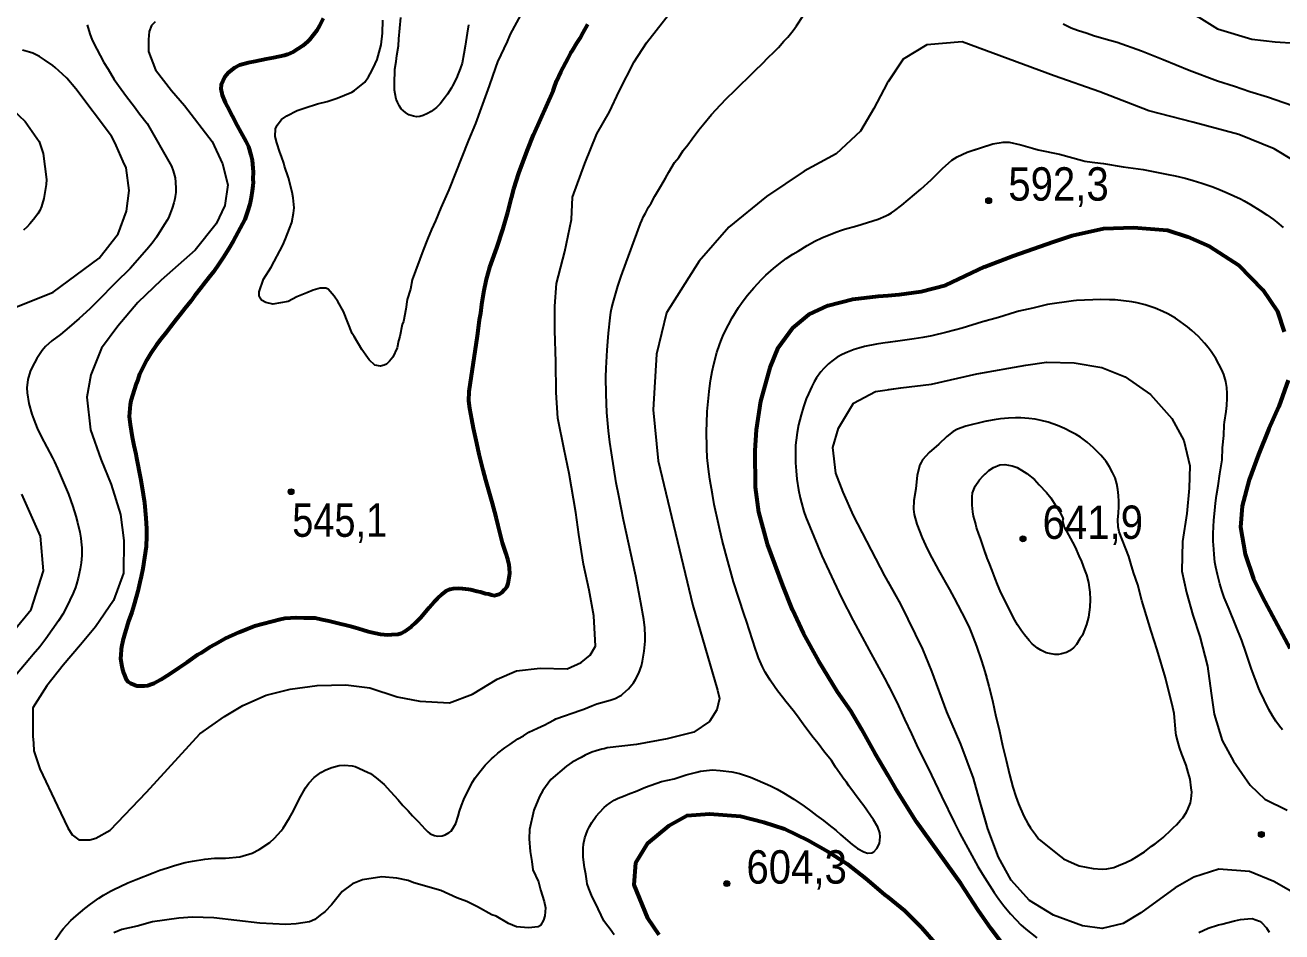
# Model space of a CAD drawing. Header units: metres. Extents: x 547833 to 556102, y 1844799 to 1850994.
# Drawn here: x 552560 to 553201, y 1846179 to 1846641 of the extents above; entities that cross this region are included whole.
import ezdxf

# ---------------------------------------------------------------- set-up
doc = ezdxf.new("R2010")
doc.units = ezdxf.units.M
doc.header["$LTSCALE"] = 6.8
for name, color, linetype, lineweight in [('1', 7, 'Continuous', 25), ('2', 7, 'Continuous', 53), ('5', 7, 'Continuous', 13)]:
    doc.layers.add(name, color=color, linetype=linetype, lineweight=lineweight)

msp = doc.modelspace()

# ---------------------------------------------------------------- hatches: boundary and pattern name
at = {"layer": '5'}
for points in [[(553052.78, 1846551.54, 1), (553049.78, 1846551.54, 1)], [(552697.26, 1846403.26, 1), (552694.26, 1846403.26, 1)], [(553070.26, 1846379.23, 1), (553067.26, 1846379.23, 1)], [(553191.75, 1846228.7, 1), (553188.75, 1846228.7, 1)], [(552919.33, 1846203.63, 1), (552916.33, 1846203.63, 1)]]:
    msp.add_hatch(color=256, dxfattribs=at).paths.add_polyline_path(points)

# ---------------------------------------------------------------- linework, layer by layer
at = {"layer": '1'}
for points in [[(553000, 1846735.06), (553010.49, 1846736.68), (553036.48, 1846737.68), (553050.25, 1846740.02), (553061.25, 1846742.7), (553072.86, 1846741.15), (553082.88, 1846736.44), (553091.1, 1846730.36), (553096.2, 1846719.77), (553096.88, 1846709.19), (553094.93, 1846698.84), (553097.41, 1846686.12), (553101.89, 1846675.33), (553110.23, 1846665.88), (553120.16, 1846660.77), (553144.68, 1846651.99), (553158.46, 1846644.98), (553167.97, 1846639.04), (553185.41, 1846633.81), (553197.22, 1846632.44), (553207.64, 1846631.75)], [(552723.6, 1846304.93), (552735.86, 1846303.33), (552749.9, 1846298.69), (552761.31, 1846296.6), (552776.48, 1846295.73), (552788.18, 1846300.17), (552800.83, 1846307.84), (552810.63, 1846311.94), (552822.68, 1846313.31), (552836.48, 1846313.05), (552843.56, 1846316.18), (552848.26, 1846319.99), (552850.83, 1846324.64), (552850.05, 1846340.05), (552847.66, 1846353.16), (552844.86, 1846366.36), (552842.38, 1846381.4), (552840.84, 1846392.66), (552837.54, 1846412.56), (552834.87, 1846424.72), (552831.75, 1846440.74), (552830.92, 1846453.77), (552830.72, 1846469.34), (552830.2, 1846485.39), (552830.23, 1846497.73), (552831.11, 1846509.39), (552835.24, 1846525.71), (552838.6, 1846541.94), (552839.26, 1846553.32), (552845.49, 1846570.52), (552851.59, 1846585.51), (552857.98, 1846596.75), (552862.89, 1846607.31), (552870.55, 1846622.21), (552876.86, 1846631.89), (552894.66, 1846654.83)], [(552813.95, 1846648.28), (552807.41, 1846636.41), (552805.82, 1846632.59), (552800.92, 1846622.32), (552800.03, 1846619.39), (552796.64, 1846610.1), (552792.67, 1846598.73), (552789.71, 1846590.91), (552786.22, 1846582.42), (552776.15, 1846557.01), (552772.13, 1846547.85), (552769.44, 1846541.27), (552767.32, 1846536.79), (552765.24, 1846531.9), (552763.04, 1846526.39), (552757.48, 1846511.19), (552756.6, 1846506.44), (552754.97, 1846501.2), (552754.31, 1846496.27), (552752.99, 1846490.05), (552752.38, 1846488.36), (552751.24, 1846482.37), (552750.49, 1846480.06), (552749.87, 1846476.55), (552747.57, 1846471.84), (552745.98, 1846469.84), (552744.34, 1846468.23), (552743.19, 1846467.7), (552741.41, 1846467.29), (552738.53, 1846467.78), (552735.59, 1846470.48), (552734.66, 1846471.59), (552731.76, 1846475.71), (552727.97, 1846482.36), (552726.99, 1846483.87), (552722.48, 1846495.09), (552719.68, 1846500.23), (552717.76, 1846502.85), (552714.59, 1846506.44), (552713.45, 1846507.01), (552710.61, 1846506.91), (552707.09, 1846505.98), (552703.81, 1846504.59), (552698.66, 1846502.5), (552694.21, 1846500.18), (552686.49, 1846498.79), (552682.99, 1846499.71), (552680.76, 1846500.9), (552679.65, 1846502.35), (552679.47, 1846503.2), (552679.47, 1846505.15), (552681.8, 1846511.54), (552685.55, 1846517.57), (552691.55, 1846528.8), (552693.01, 1846532), (552695.04, 1846537.29), (552696.1, 1846540.45), (552696.98, 1846545.2), (552697.28, 1846547.86), (552696.92, 1846552.88), (552696.38, 1846555.85), (552694.54, 1846563.13), (552692.44, 1846569.16), (552692.08, 1846570.54), (552690.88, 1846574.04), (552690.03, 1846576.17), (552688.46, 1846581.05), (552687.7, 1846584.2), (552687.87, 1846588.06), (552688.67, 1846589.97), (552690.97, 1846592.87), (552693.58, 1846594.78), (552698.95, 1846597.41), (552703.03, 1846598.89), (552709.29, 1846600.81), (552714.21, 1846601.97), (552719.27, 1846603.76), (552726.81, 1846606.84), (552728.14, 1846607.6), (552733.32, 1846611.83), (552735.23, 1846614.67), (552736.07, 1846616.18), (552737.57, 1846618.98), (552739.69, 1846623.47), (552741.67, 1846630.98), (552742.41, 1846636.93), (552742.49, 1846643.41)], [(552591.78, 1846641.15), (552593.17, 1846636.45), (552594.47, 1846633.36), (552596.8, 1846628.77), (552598.42, 1846625.44), (552600.43, 1846621.95), (552602.53, 1846618.58), (552605.69, 1846613.32), (552609.21, 1846608.29), (552611.91, 1846604.6), (552615.93, 1846599.35), (552618.53, 1846595.74), (552622.43, 1846590.76), (552634.85, 1846569.18), (552634.87, 1846569.12), (552635.69, 1846566.76), (552636.35, 1846564.4), (552636.62, 1846563.16), (552636.94, 1846561), (552637.09, 1846557.76), (552637.01, 1846555.69), (552636.76, 1846553.63), (552636.54, 1846552.48), (552635.99, 1846550.41), (552635.13, 1846547.72), (552634.19, 1846545), (552633.26, 1846542.8), (552632.61, 1846541.54), (552631.18, 1846539.19), (552627.18, 1846533.01), (552624.95, 1846529.85), (552622.23, 1846526.6), (552613.78, 1846517), (552606.35, 1846509.74), (552597.35, 1846500.58), (552593.2, 1846496.5), (552587.79, 1846491.48), (552582.72, 1846487.06), (552578.22, 1846483.38), (552573.81, 1846480.05), (552570.55, 1846477.18), (552569.7, 1846476.25), (552568.89, 1846475.25), (552566.14, 1846471.14), (552563.88, 1846466.76), (552562.89, 1846464.44), (552561.59, 1846460.45), (552561.08, 1846456.22), (552561.21, 1846453.56), (552562.17, 1846448.16), (552563.69, 1846442.72), (552564.61, 1846439.99), (552566.4, 1846435.57), (552568.38, 1846431.42), (552574.12, 1846420.58), (552575.16, 1846418.48), (552576.7, 1846415.03), (552582.26, 1846402.09), (552584.62, 1846395.66), (552586.15, 1846390.75), (552587, 1846387.62), (552588.1, 1846382.7), (552588.63, 1846379.54), (552588.84, 1846377.81), (552589.08, 1846374.71), (552589.09, 1846370.81), (552588.78, 1846366.97), (552588.32, 1846363.95), (552587.29, 1846359.18), (552586.41, 1846356.14), (552585.85, 1846354.5), (552584.7, 1846351.63), (552583.08, 1846348.03), (552581.33, 1846344.44), (552579.4, 1846340.91), (552577.23, 1846337.49), (552570.76, 1846328.27), (552567.69, 1846324.27), (552564.39, 1846320.31), (552562.56, 1846318.24), (552552.69, 1846306.49)], [(552626.51, 1846642.62), (552624.61, 1846640.74), (552623.47, 1846637.73), (552623.09, 1846633.6), (552623.09, 1846627.58), (552626.76, 1846618.22), (552634.85, 1846607.58), (552641.43, 1846600.01), (552655.58, 1846581.74), (552660.91, 1846570.26), (552663.56, 1846559.51), (552662.01, 1846549.08), (552657.61, 1846539.74), (552646.92, 1846526.32), (552629.57, 1846510.97), (552617.73, 1846499.63), (552607.41, 1846487.54), (552599.19, 1846476.35), (552593.72, 1846462.74), (552591.75, 1846451.47), (552593.64, 1846434.8), (552598.83, 1846419.92), (552604.08, 1846406.88), (552608.79, 1846391.69), (552610.56, 1846378.38), (552610.37, 1846361.73), (552605.32, 1846347.78), (552596.06, 1846334.38), (552588.52, 1846325.22), (552579.57, 1846314.85), (552571.26, 1846304.42), (552564.22, 1846293.23), (552564.15, 1846282.37), (552564.15, 1846278.77), (552564.43, 1846275.17), (552564.71, 1846271.3), (552567.79, 1846262.17), (552576.73, 1846243.07), (552582.05, 1846232), (552584.28, 1846228.4), (552587.64, 1846225.91), (552589.87, 1846225.91), (552593.23, 1846225.91), (552596.3, 1846226.74), (552603.57, 1846230.9), (552622.11, 1846250.16), (552649.27, 1846279.88), (552661.76, 1846288.83), (552671.27, 1846294.32), (552683.01, 1846299.68), (552695.26, 1846302.76), (552709.09, 1846304.59), (552723.6, 1846304.93)], [(552786.16, 1846641.02), (552785.52, 1846636.86), (552784.53, 1846630.3), (552783.86, 1846626.38), (552782.91, 1846621.57), (552782, 1846618.73), (552780.64, 1846615.36), (552780.26, 1846614.32), (552778.02, 1846610.1), (552777.53, 1846608.93), (552775.52, 1846605.85), (552774.03, 1846603.7), (552771.75, 1846600.84), (552769.85, 1846599.01), (552767.11, 1846596.97), (552765.37, 1846595.9), (552763.01, 1846594.89), (552761.32, 1846594.45), (552759.61, 1846594.26), (552758.08, 1846594.58), (552755.77, 1846595.31), (552754.02, 1846596.47), (552753.07, 1846597.23), (552751.95, 1846598.35), (552751.05, 1846599.73), (552749.96, 1846601.72), (552749.41, 1846603.27), (552748.86, 1846605.93), (552748.53, 1846607.75), (552748.42, 1846610.96), (552748.55, 1846613.08), (552748.68, 1846616.32), (552748.67, 1846618.55), (552749.34, 1846622.47), (552749.74, 1846625.49), (552750.55, 1846630.42), (552750.76, 1846634.04), (552751.26, 1846639.42), (552751.77, 1846644.81)], [(552895.54, 1846577.03), (552897.89, 1846580), (552900.14, 1846583.05), (552903.52, 1846587.53), (552906.05, 1846590.71), (552910, 1846595.45), (552914.53, 1846600.26), (552917.74, 1846603.62), (552921.87, 1846607.69), (552925.01, 1846610.74), (552928.52, 1846614.04), (552932.1, 1846617.64), (552936.14, 1846621.59), (552938.65, 1846624.08), (552942.14, 1846627.57), (552944.11, 1846629.59), (552946.94, 1846632.71), (552948.99, 1846634.84), (552951.7, 1846638.24), (552953.33, 1846640.53), (552956.99, 1846646.03)], [(553089.22, 1846641.61), (553093.34, 1846639.59), (553096.48, 1846638.35), (553101.43, 1846636.92), (553104.77, 1846635.7), (553109.94, 1846634.1), (553113.03, 1846633.26), (553116.73, 1846632.28), (553129.16, 1846627.93), (553140.25, 1846623.48), (553153.45, 1846617.95), (553167.88, 1846612.59), (553176.5, 1846609.84), (553184.41, 1846607.18), (553193.29, 1846604.47), (553209.99, 1846598.57)], [(552581.58, 1846613.84), (552579.31, 1846616.02), (552575.48, 1846619.43), (552574.37, 1846620.31), (552570.19, 1846623.28), (552567.57, 1846625), (552564.15, 1846626.64), (552562.46, 1846627.25), (552558.9, 1846628.27)], [(553050.16, 1846627.87), (553037.78, 1846632.48), (553019.8, 1846630.82), (553007.66, 1846623.6), (552999.52, 1846611.38), (552992.72, 1846598.54), (552985.92, 1846586.84), (552973.62, 1846575.41), (552957.22, 1846566.57), (552937.99, 1846553.59), (552918.79, 1846538.08), (552903.75, 1846520.62), (552887.16, 1846494.35), (552882.05, 1846473.32)], [(553216.53, 1846566.11), (553196.77, 1846577.97), (553178.8, 1846585.21), (553155.34, 1846591.57), (553132.97, 1846597.29), (553108, 1846606.91), (553084.59, 1846615.05), (553037.78, 1846632.48), (553019.8, 1846630.82), (553007.66, 1846623.6), (553000, 1846612.1)], [(552537.11, 1846489.93), (552574.51, 1846504.89), (552597.94, 1846522.28), (552607.73, 1846534.57), (552611.88, 1846546.09), (552613.23, 1846556.66), (552611.67, 1846568.17), (552610.13, 1846571.39), (552606.69, 1846579.67), (552605.35, 1846582.55), (552604.33, 1846584.46), (552586.03, 1846608.48), (552581.58, 1846613.84)], [(552553.78, 1846597.96), (552560.3, 1846591.78), (552567.33, 1846581.72), (552569.41, 1846575.53), (552571.21, 1846562.25), (552571.02, 1846559.74), (552569.69, 1846552.63), (552568.99, 1846549.78), (552568.56, 1846548.47), (552567.72, 1846546.57), (552566.69, 1846544.89), (552564.52, 1846541.96), (552562.69, 1846539.75), (552561.29, 1846538.22), (552559.49, 1846536.54)], [(552728.38, 1846263.23), (552734.79, 1846260.47), (552736.28, 1846259.64), (552739.11, 1846257.57), (552743.19, 1846254.15), (552746.49, 1846250.63), (552750.38, 1846246.29), (552752.8, 1846243.47), (552755.41, 1846240.68), (552757.7, 1846238.14), (552760.64, 1846235.09), (552762.22, 1846233.47), (552764.16, 1846231.4), (552765.52, 1846229.96), (552766.51, 1846229.17), (552767.47, 1846228.58), (552768.92, 1846228.15), (552770.45, 1846227.83), (552772.84, 1846227.9), (552774.37, 1846228.48), (552776.34, 1846229.6), (552777.34, 1846230.41), (552778.8, 1846232.48), (552779.69, 1846234.27), (552780.86, 1846238), (552781.67, 1846240.59), (552782.64, 1846243.39), (552783.88, 1846246.53), (552787.99, 1846255.08), (552789.52, 1846257.45), (552792.04, 1846260.63), (552794.66, 1846263.93), (552797.98, 1846267.2), (552799.16, 1846268.23), (552801.14, 1846270.06), (552804.73, 1846272.76), (552807.33, 1846274.46), (552811.39, 1846277.32), (552814.3, 1846278.95), (552816.98, 1846280.75), (552821.34, 1846282.85), (552825.03, 1846284.57), (552826.91, 1846285.58), (552829.84, 1846287.01), (552830.67, 1846287.61), (552843.42, 1846291.91), (552845.03, 1846292.5), (552849.02, 1846294.17), (552851.62, 1846295.13), (552858.46, 1846297.14), (552860.89, 1846297.94), (552863.42, 1846299.2), (552864.15, 1846299.7), (552864.89, 1846300.27), (552867.65, 1846302.85), (552870.2, 1846305.9), (552871.38, 1846307.63), (552873.08, 1846310.84), (552874.35, 1846314.52), (552874.93, 1846316.94), (552875.75, 1846321.98), (552876.21, 1846327.14), (552876.28, 1846329.73), (552876.08, 1846333.92), (552875.53, 1846338.24), (552874.09, 1846346.67), (552871.41, 1846360.26), (552865.24, 1846388.92), (552862.76, 1846401.08), (552861.49, 1846407.75), (552859.05, 1846423.09), (552858.27, 1846428.58), (552857.58, 1846434.29), (552856.74, 1846443.6), (552856.3, 1846453.01), (552856.25, 1846461.6), (552856.4, 1846466.24), (552856.85, 1846475.36), (552857.13, 1846479.79), (552857.52, 1846483.99), (552858.35, 1846491.8), (552858.78, 1846494.78), (552859.12, 1846496.49), (552859.91, 1846499.67), (552862.27, 1846507.94), (552863.95, 1846513.1), (552864.61, 1846514.86), (552873.85, 1846539.82), (552874.57, 1846541.4), (552875.44, 1846543.4), (552876.33, 1846545.2), (552877.98, 1846548.18), (552879.33, 1846550.33), (552881.23, 1846553.84), (552882.64, 1846556.3), (552884.15, 1846558.86), (552886.56, 1846563.03), (552888.22, 1846566.02), (552891.24, 1846570.95), (552893.34, 1846573.59), (552895.54, 1846577.03)], [(552907.6, 1846425.26), (552907.54, 1846434.3), (552907.57, 1846438.26), (552907.88, 1846444.1), (552908.81, 1846454.37), (552909.3, 1846458.61), (552909.62, 1846460.81), (552910.3, 1846464.52), (552911.14, 1846468.15), (552912.81, 1846474.19), (552914.06, 1846478.04), (552914.78, 1846480.01), (552916.13, 1846483.29), (552918.61, 1846488.35), (552920.59, 1846491.87), (552923.78, 1846497.05), (552925.74, 1846499.88), (552928.42, 1846503.39), (552931.58, 1846507.16), (552935.5, 1846511.41), (552937.8, 1846513.62), (552941.6, 1846516.92), (552944.41, 1846519.22), (552948.06, 1846522), (552951.47, 1846524.25), (552954.16, 1846525.88), (552958.79, 1846528.67), (552962.67, 1846530.84), (552966.29, 1846532.52), (552973.44, 1846535.46), (552976.24, 1846536.52), (552977.73, 1846537), (552984.14, 1846538.68), (552994.99, 1846542.08), (552998.86, 1846543.73), (553001.68, 1846545.32), (553003.44, 1846546.51), (553006.98, 1846549.22), (553016.76, 1846557.37), (553021.97, 1846562.1), (553027.72, 1846567.83), (553032.52, 1846572.1), (553035.27, 1846573.93), (553040.4, 1846576.28), (553050.15, 1846579.42)], [(553000, 1846544.37), (553001.68, 1846545.32), (553003.44, 1846546.51), (553006.98, 1846549.22), (553016.76, 1846557.37), (553021.97, 1846562.1), (553027.72, 1846567.83), (553032.52, 1846572.1), (553035.27, 1846573.93), (553040.4, 1846576.28), (553053.47, 1846580.49), (553058.7, 1846581.36), (553060.22, 1846581.36), (553061.78, 1846581.25), (553067.71, 1846579.99), (553073.53, 1846578.26), (553076.48, 1846577.49), (553087.34, 1846575.14), (553099.03, 1846571.97), (553100.29, 1846571.69), (553101.48, 1846571.45), (553105.31, 1846570.95), (553109.87, 1846570.48), (553119.75, 1846568.73), (553130.09, 1846567.34), (553142.74, 1846564.92), (553146.27, 1846564.19), (553151.35, 1846562.96), (553155.46, 1846561.82), (553159.85, 1846560.49), (553165.07, 1846558.73)], [(553165.07, 1846558.73), (553168.1, 1846557.56), (553172.87, 1846555.54), (553176.2, 1846554.06), (553179.58, 1846552.45), (553181.41, 1846551.49), (553184.64, 1846549.64), (553189.68, 1846546.5), (553193.02, 1846544.32), (553196.35, 1846541.96), (553198.16, 1846540.55), (553201.37, 1846537.82)], [(553201.06, 1846282), (553199.53, 1846283.89), (553197.69, 1846286.45), (553195.99, 1846289.03), (553194.12, 1846292.27), (553191.73, 1846297.23), (553189.42, 1846301.8), (553188.93, 1846302.94), (553185.3, 1846312.83), (553182.4, 1846321.46), (553180.24, 1846327.4), (553173.78, 1846343.49), (553171.33, 1846349.36), (553170.05, 1846352.94), (553169.01, 1846356.4), (553167.81, 1846361.09), (553167.02, 1846364.84), (553166.61, 1846367.32), (553166.16, 1846371.36), (553165.97, 1846374), (553165.75, 1846378.03), (553165.69, 1846382.05), (553166.03, 1846388.69), (553166.46, 1846393.66), (553166.89, 1846397.49), (553167.45, 1846401.31), (553168.3, 1846406.19), (553169.06, 1846412.43), (553170.2, 1846419.45), (553170.38, 1846425.67), (553171.08, 1846431.87), (553171.29, 1846437.32), (553171.42, 1846438.64), (553172.33, 1846444.05), (553172.68, 1846447.13), (553172.86, 1846450.87), (553172.83, 1846453.28), (553172.6, 1846456.34), (553172.13, 1846459.39), (553171.53, 1846461.76), (553171.09, 1846463.05), (553170.09, 1846465.36), (553168.59, 1846468.28), (553166.98, 1846471.17), (553164.74, 1846474.62), (553163.06, 1846476.8), (553161.24, 1846478.95), (553158.19, 1846482.26), (553154.87, 1846485.42), (553152.6, 1846487.31), (553148.91, 1846490.05), (553146.45, 1846491.7), (553142.56, 1846493.94), (553140.03, 1846495.13), (553136.11, 1846496.73), (553133.61, 1846497.66), (553131.08, 1846498.48), (553129.64, 1846498.86), (553126.96, 1846499.44), (553124.24, 1846499.91), (553120.02, 1846500.51), (553115.71, 1846500.93), (553112.81, 1846501.09), (553108.36, 1846501.17), (553095.96, 1846500.71), (553094.45, 1846500.56), (553081.25, 1846498.66), (553073.8, 1846496.83), (553066.72, 1846495.2), (553064.92, 1846494.72), (553056.21, 1846492.06), (553048.16, 1846489.81), (553037.8, 1846486.62), (553029.98, 1846484.56), (553022.29, 1846482.68), (553017.69, 1846481.78), (553013.33, 1846481.07), (553006.16, 1846480.04), (553000, 1846479.26)], [(553050.14, 1846490.36), (553048.16, 1846489.81), (553037.8, 1846486.62), (553029.98, 1846484.56), (553022.29, 1846482.68), (553017.69, 1846481.78), (553013.33, 1846481.07), (553006.16, 1846480.04), (552997.34, 1846478.93), (552994.15, 1846478.43), (552988.04, 1846477.18), (552985.04, 1846476.39), (552982.73, 1846475.68), (552979.31, 1846474.37)], [(552979.31, 1846474.37), (552976.64, 1846473.13), (552974.11, 1846471.73), (552971.27, 1846469.79), (552969.61, 1846468.4), (552967.2, 1846465.99), (552965.71, 1846464.27), (552963.58, 1846461.3), (552962.34, 1846459.19), (552961.17, 1846456.94), (552959.41, 1846453.17), (552958.35, 1846450.61), (552956.89, 1846446.53), (552955.65, 1846442.42), (552954.33, 1846437.25), (552953.6, 1846433.38), (552953.11, 1846429.54), (552952.91, 1846427.04), (552952.77, 1846423.12), (552952.85, 1846418.01), (552953.1, 1846413.88), (552953.53, 1846409.66), (552954.38, 1846404.26), (552955.24, 1846400.2), (552955.91, 1846397.56), (552957.16, 1846393.25), (552958.15, 1846390.29), (552960.07, 1846385.36), (552966.25, 1846370.59), (552972.31, 1846357.5), (552976.31, 1846349.21), (552982.2, 1846337.64), (552990.36, 1846322.56), (552998.26, 1846308.35), (553003.45, 1846298.1), (553005.37, 1846294.11), (553008.33, 1846287.47), (553012, 1846279.89), (553015.42, 1846272.51), (553020.46, 1846262.51), (553027.17, 1846248.23), (553033.81, 1846234.56), (553036.58, 1846229.14), (553045.78, 1846212.38), (553048.18, 1846208.43), (553050.1, 1846205.39)], [(552882.05, 1846473.32), (552880.3, 1846445.05), (552882.87, 1846419.05), (552900.51, 1846345.22), (552913.01, 1846302.18), (552914.06, 1846298), (552912.78, 1846292.07), (552908.94, 1846286.15), (552900.96, 1846280.74), (552887.51, 1846277.31), (552871.77, 1846274.48), (552856.8, 1846272.78), (552855.32, 1846272.3), (552854.12, 1846272.17), (552851.17, 1846271.22), (552849.09, 1846270.67), (552845.61, 1846269.05), (552843.6, 1846267.9), (552838.98, 1846265.54), (552836.16, 1846263.39), (552828.07, 1846256.65), (552824.13, 1846251), (552822.33, 1846248.04), (552819.47, 1846240.99), (552817.22, 1846231.25), (552817.17, 1846226.36), (552817.59, 1846219.98), (552818.48, 1846214.89), (552818.96, 1846210.66), (552821.8, 1846204.57), (552822.89, 1846200.41), (552824.78, 1846194.51), (552825.47, 1846191.23), (552825.01, 1846187.2), (552824.35, 1846184.98), (552822.81, 1846182.36), (552821.67, 1846181.62), (552816.85, 1846181.07), (552810.67, 1846181.58), (552806.51, 1846183.25), (552800.25, 1846187.12), (552798.04, 1846187.78), (552790.85, 1846191.85), (552785.34, 1846194.58), (552780.23, 1846196.45), (552772.17, 1846200.11), (552758.27, 1846204.02), (552755.38, 1846205.22), (552749.74, 1846206.41), (552742.02, 1846207.05), (552732.1, 1846205.61), (552727.14, 1846203.52), (552721.78, 1846199.54), (552716.44, 1846192.81), (552713.16, 1846189.38), (552710.62, 1846187.56), (552707.81, 1846185.41), (552705.2, 1846184.19), (552698.29, 1846183.09), (552693.12, 1846182.81), (552679.91, 1846183.44), (552656.35, 1846186.24), (552645.61, 1846186.54), (552638.64, 1846186.05), (552625.1, 1846184.13)], [(553000, 1846455.28), (553006.47, 1846456.21), (553022.13, 1846458.11), (553045.17, 1846463.26), (553070.2, 1846467.75), (553080.81, 1846469.33), (553094.84, 1846468.89), (553108.95, 1846466.55), (553120.92, 1846461.81), (553133.76, 1846452.72), (553144.66, 1846440.62), (553150.76, 1846429.37), (553153.74, 1846416.5), (553153.52, 1846405.04), (553152.18, 1846392.19), (553149.98, 1846377.97), (553149.79, 1846362.83), (553152.05, 1846351.91), (553155.25, 1846340.46), (553158.9, 1846329.57), (553162.78, 1846314.38), (553164.59, 1846300.62), (553166.18, 1846290), (553170.25, 1846276.49)], [(553050.1, 1846234.07), (553046.52, 1846246.33), (553043.48, 1846257.42), (553037.09, 1846274.6), (553029.89, 1846291.06), (553022.32, 1846311.93), (553017.75, 1846323.09), (553006.52, 1846345.96), (552998.4, 1846360.4), (552982.33, 1846391.23), (552977.07, 1846402.95), (552973.42, 1846412.7), (552971.94, 1846425.74), (552974.76, 1846435.59), (552982.46, 1846448.4), (552993.59, 1846454.36), (553006.47, 1846456.21), (553022.13, 1846458.11), (553045.17, 1846463.26), (553050.14, 1846464.15)], [(553108.52, 1846421.85), (553106.65, 1846423.81), (553104.66, 1846425.69), (553101.46, 1846428.47), (553098.09, 1846430.97), (553095.82, 1846432.39), (553093.51, 1846433.68), (553089.92, 1846435.49), (553086.31, 1846437.03), (553083.97, 1846437.88), (553081.63, 1846438.62), (553078.03, 1846439.56), (553074.98, 1846440.15), (553071.7, 1846440.6), (553067.59, 1846440.88), (553064.98, 1846440.89), (553061.41, 1846440.72), (553057.35, 1846440.37), (553054.08, 1846439.96), (553049.38, 1846439.04), (553039.7, 1846436.66), (553035.35, 1846435.16), (553033.24, 1846434.02), (553029.97, 1846431.43), (553025.85, 1846427.52), (553020.96, 1846423.3), (553017.52, 1846419.44), (553016.82, 1846418.21), (553016.21, 1846416.91), (553014.92, 1846411.65), (553014.1, 1846404.79), (553013.21, 1846398.8), (553013, 1846394.3), (553013.12, 1846393.01), (553013.32, 1846391.7), (553014.69, 1846386.78), (553017.44, 1846379.75), (553019.04, 1846376.1), (553021.16, 1846371.73), (553025.67, 1846363.36), (553031.28, 1846353.49), (553033.67, 1846349.11), (553039.48, 1846338.04), (553041.43, 1846333.83), (553042.51, 1846331.29), (553045.14, 1846324.52), (553047.68, 1846317.11), (553049.31, 1846311.64), (553051.36, 1846304.17), (553053.2, 1846296.87), (553054.97, 1846288.74), (553056.6, 1846282.14), (553058.32, 1846273.94), (553060.23, 1846266.59), (553061.91, 1846259.19), (553063.67, 1846252.79), (553065.1, 1846247.96), (553066.51, 1846244.21), (553069.26, 1846238.01), (553071.22, 1846234.32), (553072.67, 1846232.04), (553075.09, 1846228.6), (553076.71, 1846226.47), (553077.03, 1846226.09), (553087.94, 1846217.49)], [(553050.13, 1846439.19), (553049.38, 1846439.04), (553039.7, 1846436.66), (553035.35, 1846435.16), (553033.24, 1846434.02), (553029.97, 1846431.43), (553025.85, 1846427.52), (553020.96, 1846423.3), (553017.52, 1846419.44), (553016.82, 1846418.21), (553016.21, 1846416.91), (553014.92, 1846411.65), (553014.1, 1846404.79), (553013.21, 1846398.8), (553013, 1846394.3), (553013.12, 1846393.01), (553013.32, 1846391.7), (553014.69, 1846386.78), (553017.44, 1846379.75), (553019.04, 1846376.1), (553021.16, 1846371.73), (553025.67, 1846363.36), (553031.28, 1846353.49), (553033.67, 1846349.11), (553039.48, 1846338.04), (553041.43, 1846333.83), (553042.51, 1846331.29), (553045.14, 1846324.52), (553047.68, 1846317.11), (553049.31, 1846311.64), (553050.11, 1846308.71)], [(552924.37, 1846259.71), (552929.87, 1846257.85), (552933.53, 1846256.37), (552940.16, 1846253.44), (552943.45, 1846251.72), (552946.76, 1846249.8), (552951.91, 1846246.6), (552957.31, 1846243.03), (552960.47, 1846240.69), (552963.55, 1846238.25), (552967.02, 1846235.85), (552969.87, 1846233.59), (552973.6, 1846230.62), (552975.82, 1846228.68), (552979.49, 1846225.41), (552981.79, 1846223.57), (552984.43, 1846221.48), (552987.72, 1846219.76), (552989.58, 1846219.18), (552991.77, 1846219.23), (552992.8, 1846219.84), (552994.3, 1846221.51), (552995.61, 1846224.06), (552996.01, 1846227.5), (552995.79, 1846229.47), (552994.75, 1846232.44), (552992.63, 1846236.09), (552987.62, 1846243.3), (552985.86, 1846245.59), (552979.96, 1846253.5), (552978.86, 1846255.27), (552977.7, 1846256.73), (552973.19, 1846263), (552971.12, 1846266.26), (552967.62, 1846270.65), (552964.32, 1846275.06), (552961.88, 1846278.08), (552958.12, 1846283.03), (552955.88, 1846286.07), (552953.86, 1846288.93), (552951.63, 1846291.77), (552947.92, 1846296.34), (552946.16, 1846298.63), (552943.7, 1846301.84), (552942.16, 1846303.96), (552939.89, 1846307.19), (552938.53, 1846309.53), (552937.32, 1846311.39), (552936.01, 1846314.03), (552933.99, 1846318.69), (552933.26, 1846320.7), (552932.48, 1846323.11), (552927.86, 1846337.4), (552926.68, 1846340.71), (552923.89, 1846348.99), (552921.32, 1846357.42), (552917.32, 1846371.59), (552915.53, 1846378.62), (552913.57, 1846386.96), (552911.44, 1846396.83), (552910.48, 1846402), (552909.26, 1846409.58), (552908.54, 1846414.71), (552907.85, 1846420.69), (552907.6, 1846425.26)], [(553088.9, 1846388.6), (553089.72, 1846385.21), (553090.77, 1846383.51), (553091.97, 1846381.35), (553093.93, 1846377.56), (553095.36, 1846375.04), (553097.2, 1846370.66), (553098.59, 1846367.66), (553100.11, 1846363.53), (553101.08, 1846360.87), (553102.18, 1846357.08), (553102.48, 1846354.43), (553102.84, 1846352.09), (553103.08, 1846348.29), (553102.84, 1846344.53), (553102.46, 1846341.91), (553102.09, 1846339.29), (553101.18, 1846335.55), (553100.36, 1846333.45), (553099.01, 1846330.24), (553097.79, 1846328.28), (553096.1, 1846325.51), (553094.57, 1846323.81), (553092.46, 1846322.23), (553090.93, 1846321.39), (553088.43, 1846320.63), (553086.94, 1846320.27), (553084.93, 1846320.32), (553082.2, 1846320.78), (553080.63, 1846321.17), (553077.9, 1846322.49), (553076.24, 1846323.64), (553073.42, 1846325.71), (553071.97, 1846327.55), (553069.55, 1846330.34), (553067.97, 1846332.45), (553065.91, 1846335.47), (553064.58, 1846337.9), (553061.88, 1846343.14), (553061.15, 1846344.59), (553058.68, 1846349.47), (553057.16, 1846352.74), (553055.75, 1846355.93), (553054.63, 1846359.05), (553053.11, 1846363.18), (553051.53, 1846367.02), (553050.58, 1846369.49), (553049.1, 1846373.24), (553048.24, 1846375.82), (553047.06, 1846379.51), (553046.23, 1846381.71), (553045.09, 1846385.02), (553044.54, 1846387.35), (553043.57, 1846390.87), (553043.14, 1846392.93), (553042.84, 1846396.43), (553042.82, 1846397.48), (553042.83, 1846400.73), (553043, 1846402.66), (553044.33, 1846406.06), (553046.55, 1846409.28), (553048.41, 1846411.4), (553051.36, 1846414.03), (553053.67, 1846415.63), (553056.96, 1846416.96)], [(553056.96, 1846416.96), (553059.43, 1846417.05), (553063.23, 1846416.43), (553065.82, 1846415.57), (553069.41, 1846413.4), (553070.75, 1846412.5), (553074.64, 1846409.4), (553076.96, 1846406.7), (553080.74, 1846402.83), (553082.95, 1846400.21), (553085.52, 1846396.11), (553087.24, 1846393.53), (553089.31, 1846389.65), (553088.91, 1846388.6), (553088.9, 1846388.6)], [(553087.94, 1846217.49), (553089.45, 1846216.29), (553091.55, 1846215.29), (553094.97, 1846213.69), (553097.33, 1846212.71), (553101.02, 1846212.02), (553104.46, 1846211.29), (553109.11, 1846210.95), (553111.57, 1846211.23), (553115.12, 1846211.76), (553117.49, 1846212.78), (553121.17, 1846214.32), (553124.47, 1846215.94), (553126.68, 1846217.32), (553129.82, 1846219.3), (553130.74, 1846219.9), (553134.29, 1846222.67), (553136.14, 1846223.88), (553138.54, 1846225.77), (553140.12, 1846227.2), (553141.59, 1846228.49), (553143.06, 1846229.78), (553145.4, 1846232.16), (553146.98, 1846233.59), (553149.08, 1846235.94), (553150.3, 1846237.2), (553152.1, 1846240.02), (553152.88, 1846241.86), (553154.05, 1846244.73), (553154.42, 1846246.89), (553154.8, 1846250.17), (553154.54, 1846252.38), (553153.9, 1846256.91), (553152.91, 1846260.16), (553151.85, 1846263.9), (553149.7, 1846269.63), (553148.57, 1846272.99), (553147.61, 1846275.99), (553146.86, 1846279.27), (553146.72, 1846280.49), (553145.73, 1846290.32), (553145.09, 1846293.33), (553141.33, 1846308.43), (553137.11, 1846322.74), (553134.12, 1846332.23), (553129.4, 1846347.79), (553127.23, 1846355.84), (553125.12, 1846362.07), (553123.72, 1846366.66), (553122.69, 1846370.3), (553117.79, 1846382.87), (553117.23, 1846385.32), (553117.07, 1846388.91), (553117.46, 1846392.52), (553117.64, 1846395.51), (553117.66, 1846398.29), (553117.52, 1846401.27), (553117.18, 1846404.33), (553116.57, 1846407.32), (553115.67, 1846410.25), (553114.46, 1846413.13), (553112.93, 1846415.94), (553111.11, 1846418.67), (553109.49, 1846420.74), (553108.52, 1846421.85)], [(553050.12, 1846370.65), (553049.1, 1846373.24), (553048.24, 1846375.82), (553047.06, 1846379.51), (553046.23, 1846381.71), (553045.09, 1846385.02), (553044.54, 1846387.35), (553043.57, 1846390.87), (553043.14, 1846392.93), (553042.84, 1846396.43), (553042.82, 1846397.48), (553042.83, 1846400.73), (553043, 1846402.66), (553044.33, 1846406.06), (553046.55, 1846409.28), (553048.41, 1846411.4), (553050.13, 1846412.93)], [(552547.84, 1846324.42), (552563.36, 1846343.33), (552569.64, 1846362.97), (552568.15, 1846380.58), (552558.49, 1846401.97)], [(553208.89, 1846197.8), (553196.67, 1846204.79), (553184.28, 1846209.87), (553168.53, 1846211), (553155.91, 1846206.91), (553146.36, 1846201.51), (553128.88, 1846188.73), (553119.83, 1846183.38), (553109.08, 1846180.77), (553099.01, 1846182.17), (553084.31, 1846187.48), (553072.03, 1846194.98), (553062.72, 1846205.36), (553056.31, 1846217.08), (553050.87, 1846231.45), (553046.52, 1846246.33), (553043.48, 1846257.42), (553037.09, 1846274.6), (553029.89, 1846291.06), (553022.32, 1846311.93), (553017.75, 1846323.09), (553006.52, 1846345.96), (553000, 1846357.55)], [(553000, 1846304.91), (553003.45, 1846298.1), (553005.37, 1846294.11), (553008.33, 1846287.47), (553012, 1846279.89), (553015.42, 1846272.51), (553020.46, 1846262.51), (553027.17, 1846248.23), (553033.81, 1846234.56), (553036.58, 1846229.14), (553045.78, 1846212.38), (553048.18, 1846208.43), (553054.04, 1846199.16), (553056.49, 1846195.67), (553059.04, 1846192.34), (553062.47, 1846188.25), (553065.25, 1846185.13), (553067.67, 1846182.67), (553070.27, 1846180.4), (553075.75, 1846175.93)], [(553170.25, 1846276.49), (553176.02, 1846265.96), (553184.52, 1846253.72), (553192.06, 1846246.57), (553203.36, 1846240.99)], [(552575.2, 1846174.35), (552578.45, 1846179.11), (552579.58, 1846180.54), (552581.44, 1846182.65), (552583.57, 1846184.89), (552586.3, 1846187.19), (552590.67, 1846190.89), (552593.6, 1846193.22), (552597.84, 1846196.3), (552600.26, 1846197.77), (552603.71, 1846199.86), (552605.05, 1846200.42), (552612.52, 1846203.97), (552616.81, 1846205.75), (552625.41, 1846209.13), (552628.95, 1846210.44), (552632.8, 1846211.68), (552636.36, 1846212.78), (552641.88, 1846214.31), (552645.57, 1846215.13), (552651.75, 1846216.14), (552656.69, 1846216.51), (552660.28, 1846216.52), (552662.28, 1846216.55), (552669.68, 1846217.29), (552675.95, 1846219.11), (552679.43, 1846221), (552685, 1846224.63), (552687.25, 1846226.79), (552690.72, 1846230.48), (552691.77, 1846231.8), (552695.05, 1846237.06), (552696.93, 1846240.77), (552699.84, 1846246.69), (552703.17, 1846252.46), (552704.89, 1846254.85), (552707.55, 1846257.75), (552710.96, 1846260.24), (552713.41, 1846261.51), (552716.56, 1846262.77), (552720.24, 1846263.79), (552723.02, 1846263.91), (552726.94, 1846263.66), (552728.38, 1846263.23)], [(552860.44, 1846177.46), (552858.31, 1846180.4), (552856.06, 1846183.44), (552855.12, 1846184.73), (552850.88, 1846193.68), (552849.27, 1846196.95), (552847.43, 1846201.21), (552846.72, 1846203.46), (552846.44, 1846204.96), (552845.99, 1846208.37), (552845.37, 1846211.8), (552844.67, 1846217.02), (552844.59, 1846218.77), (552844.58, 1846221.73), (552844.74, 1846223.64), (552845.52, 1846226.88), (552846.1, 1846228.76), (552846.86, 1846230.71), (552847.92, 1846232.73), (552849.12, 1846234.74), (552851.32, 1846238.02), (552852.91, 1846239.93), (552855.41, 1846242.46), (552856.53, 1846243.45), (552858.39, 1846244.83), (552860.5, 1846246.09), (552862.53, 1846247.11), (552865.21, 1846248.12), (552868.42, 1846249.47), (552871.23, 1846250.51), (552876.32, 1846252.77), (552884.56, 1846255.61), (552891.05, 1846257), (552894.14, 1846257.95), (552897.11, 1846258.99), (552902.54, 1846260.41), (552904.48, 1846260.83), (552910.59, 1846261.53), (552914.51, 1846261.28), (552920.38, 1846260.55), (552924.37, 1846259.71)], [(553158.36, 1846178.72), (553163.19, 1846180.97), (553168.4, 1846182.56), (553170.04, 1846183.05), (553176.54, 1846184.69), (553179.56, 1846185.34), (553183.3, 1846185.77), (553185.49, 1846185.82), (553189.24, 1846184.45), (553190.31, 1846183.77), (553192.82, 1846181.07), (553194.16, 1846178.93)], [(552625.1, 1846184.13), (552617.27, 1846181.91), (552609.44, 1846180.25), (552605.53, 1846178.59)]]:
    msp.add_lwpolyline(points, dxfattribs=at)
at = {"layer": '2'}
for points in [[(552712.14, 1846644.29), (552710.27, 1846640.59), (552708.86, 1846638.13), (552705.2, 1846633.53), (552704.13, 1846632.41), (552701.78, 1846630.35), (552697.05, 1846627.32), (552693.9, 1846626.06), (552692.37, 1846625.49), (552686.74, 1846624.24), (552683.02, 1846623.62), (552677.48, 1846622.49), (552673.87, 1846621.78), (552669.44, 1846620.47), (552666.99, 1846619.19), (552663.7, 1846616.63), (552661.94, 1846614.63), (552660.11, 1846610.54), (552659.95, 1846608.53), (552660.61, 1846605.31), (552662.13, 1846601.6), (552663.14, 1846599.73), (552668.27, 1846589.75), (552670.25, 1846586.39), (552672.76, 1846581.9), (552674.08, 1846579.06), (552675.25, 1846574.91), (552675.87, 1846572.09), (552676.21, 1846568.25), (552676.37, 1846565.97), (552676.36, 1846562.58), (552676.37, 1846560.79), (552676.26, 1846559.09), (552675.97, 1846556.46), (552675.45, 1846553.12), (552674.74, 1846549.75), (552673.49, 1846545.92), (552672.14, 1846541.98), (552666.34, 1846530.85), (552664.08, 1846527.11), (552661.21, 1846522.6), (552659.17, 1846519.57), (552656.16, 1846515.34), (552653.99, 1846512.6), (552650.96, 1846508.57), (552649.92, 1846507.26), (552646.69, 1846503.2), (552644.63, 1846500.37), (552641.58, 1846496.54), (552639.23, 1846493.58)], [(552781.1, 1846354.2), (552783.12, 1846354.04), (552786.16, 1846353.59), (552787.27, 1846353.42), (552790.44, 1846352.68), (552792.39, 1846352.21), (552794.86, 1846351.49), (552796.39, 1846351.17), (552797.84, 1846350.74), (552799.37, 1846350.42), (552800.64, 1846350.66), (552801.88, 1846351.1), (552803.36, 1846352.07), (552804.61, 1846353.41), (552805.83, 1846354.94), (552806.34, 1846356.5), (552807.1, 1846360.37), (552807.33, 1846361.79), (552807.06, 1846364.15), (552806.95, 1846366.03), (552806.22, 1846368.93), (552805.31, 1846371.62), (552803.57, 1846377.3), (552803.03, 1846379.33), (552801.37, 1846386.01), (552800.29, 1846390.27), (552798.49, 1846397.24), (552797.06, 1846401.96), (552795.04, 1846409.1), (552793.65, 1846414.32), (552791.63, 1846422.36), (552790.5, 1846427.91), (552788.81, 1846435.68), (552787.9, 1846440.16), (552786.88, 1846445.62), (552786.43, 1846449.56), (552786.48, 1846454.34), (552790.83, 1846482.66), (552790.91, 1846483.91), (552791.85, 1846490.84), (552792.42, 1846494.22), (552792.94, 1846498.67), (552793.93, 1846504.87), (552795.38, 1846511.56), (552797.09, 1846517.65), (552800.68, 1846527.55), (552803.61, 1846536.81), (552806.22, 1846545.65), (552808.18, 1846553.02), (552809.29, 1846557.57), (552811.8, 1846565.57), (552816.09, 1846576.83), (552819.26, 1846584.98), (552829.33, 1846607.49), (552829.84, 1846609.04), (552831.06, 1846612.37), (552833.29, 1846617.21), (552836.99, 1846624.1), (552838.38, 1846626.75), (552839.14, 1846627.94), (552841.4, 1846631.68), (552843.18, 1846634.38), (552844.66, 1846637.14), (552846.96, 1846641.39)], [(553000, 1846503.23), (553005.61, 1846503.67), (553016.87, 1846505.2), (553029.46, 1846508.4), (553049.23, 1846517.76), (553063.72, 1846523.34), (553084.11, 1846530.6), (553093.77, 1846533.85), (553109.76, 1846537.32), (553125.07, 1846537.91), (553142.38, 1846536.44), (553152.79, 1846533.18), (553164.03, 1846528.1), (553178.83, 1846518.6), (553191.04, 1846506.14), (553198.39, 1846495.03), (553201.84, 1846484.75)], [(552934.08, 1846392.92), (552932.51, 1846405.57), (552932.31, 1846424.22), (552932.9, 1846434.71), (552935.18, 1846449.32), (552939.96, 1846466.5), (552944.04, 1846476.49), (552951.51, 1846486.74), (552959.64, 1846493.5), (552969.52, 1846498.18), (552982.12, 1846501.38), (552994.91, 1846502.83), (553000, 1846503.23)], [(552639.23, 1846493.58), (552637.23, 1846491.06), (552634.37, 1846487.25), (552632.28, 1846484.62), (552629.32, 1846480.89), (552627.15, 1846478.15), (552624.25, 1846473.83), (552622.25, 1846470.42), (552618.6, 1846463.13), (552617.63, 1846460.32), (552616.78, 1846458.14), (552614.08, 1846449.56), (552613.69, 1846447.72), (552613.3, 1846441.6), (552613.77, 1846437.47), (552614.8, 1846431.11), (552615.6, 1846426.72), (552616.6, 1846422.35), (552616.93, 1846420.29), (552619.11, 1846409.98), (552619.75, 1846406.07), (552621.03, 1846397.55), (552621.8, 1846389.97), (552622.03, 1846384.42), (552622.07, 1846380.63), (552621.87, 1846375.43), (552620.18, 1846364.08), (552619.45, 1846360.01), (552618.78, 1846357.15), (552617.7, 1846352.64), (552616.86, 1846349.55), (552615.56, 1846345.22), (552614.54, 1846341.92), (552612.99, 1846337.26), (552612.12, 1846334.37), (552610.74, 1846329.92), (552610.02, 1846327.45), (552609.4, 1846324.19), (552609.23, 1846323.08), (552608.98, 1846320.06), (552608.78, 1846318.24), (552609.34, 1846315.12), (552609.63, 1846313.46), (552610.4, 1846311.06), (552610.96, 1846309.73), (552611.4, 1846308.48), (552611.71, 1846307.52), (552612.82, 1846306.45), (552613.9, 1846305.78), (552616, 1846304.82), (552617.14, 1846304.46), (552618.34, 1846304.39), (552621.03, 1846304.4), (552622.8, 1846304.61), (552624.04, 1846305.05), (552626.05, 1846305.78), (552627.56, 1846306.55), (552629.33, 1846307.64), (552633.97, 1846310.57), (552638.79, 1846313.71), (552641.28, 1846315.49), (552642.76, 1846316.45), (552648.3, 1846320.28), (552649.9, 1846321.16), (552654.24, 1846324.14), (552657.05, 1846325.66), (552662.11, 1846328.43), (552669.32, 1846331.65), (552673.03, 1846333.17), (552677.31, 1846334.95), (552690.37, 1846338.34), (552692.51, 1846338.78), (552698.34, 1846339.15), (552702.24, 1846339.1), (552708.03, 1846338.97), (552711.7, 1846338.19), (552715.07, 1846337.48), (552718.36, 1846336.66), (552726.14, 1846334.76), (552730.17, 1846333.53), (552732.34, 1846332.88), (552735.12, 1846332.1), (552739.01, 1846331.16), (552741.35, 1846330.73), (552744.87, 1846330.43), (552747.14, 1846330.59), (552750.31, 1846330.76), (552752.06, 1846331.15), (552753.65, 1846332.03), (552757.14, 1846334.63), (552759.04, 1846336.34), (552761.89, 1846339.25), (552764.44, 1846342.24), (552766.21, 1846344.23), (552768.67, 1846347.1), (552770.45, 1846348.9), (552772.98, 1846351.18), (552774.62, 1846352.56), (552776.89, 1846353.62), (552778.44, 1846354), (552781.1, 1846354.2)], [(553203.88, 1846460.09), (553199.17, 1846446.73), (553194.12, 1846435.23), (553188.74, 1846422.17), (553183.98, 1846409.31), (553180.41, 1846395.95), (553179.6, 1846385.19), (553181.91, 1846371.48), (553186.26, 1846358.89), (553190.88, 1846349.5), (553204.74, 1846323.64)], [(553000, 1846258.68), (552993.5, 1846269.84), (552986.65, 1846282.15), (552980.99, 1846291.67), (552974.31, 1846301.33), (552964.8, 1846316.89), (552956.96, 1846331.12), (552951.27, 1846343.17), (552946.31, 1846355.57), (552938.6, 1846376.54), (552934.08, 1846392.92)], [(553061.46, 1846168.94), (553052.52, 1846180.63), (553045.98, 1846190.18), (553037.08, 1846203.65), (553014.46, 1846235.13), (553003.91, 1846251.97), (553000, 1846258.68)], [(552883.43, 1846177.47), (552877.5, 1846186.07), (552870.63, 1846202.94), (552871.39, 1846214.21), (552877.61, 1846224.31), (552888.41, 1846233.29), (552897.62, 1846238.27), (552908.95, 1846239.2), (552924.76, 1846237.93), (552936.74, 1846234.95), (552947.29, 1846231.58), (552959.12, 1846225.8), (552969.3, 1846219.97), (552979.16, 1846213.72), (552988.65, 1846206.16), (552998.21, 1846198.1), (553000, 1846196.67)], [(553000, 1846196.67), (553008.4, 1846189.98), (553017, 1846181.3), (553025.02, 1846172.18)]]:
    msp.add_lwpolyline(points, dxfattribs=at)
at = {"layer": '5'}
for centre in [(553051.28, 1846551.54), (552695.76, 1846403.26), (553068.76, 1846379.23), (553190.25, 1846228.7), (552917.83, 1846203.63)]:
    msp.add_circle(centre, 1.5, dxfattribs=at)

# ---------------------------------------------------------------- texts
for s, width, p in [('592,3', 0.9, (553061.28, 1846551.54)), ('545,1', 0.85, (552696.37, 1846380.29)), ('641,9', 0.9, (553078.76, 1846379.23)), ('604,3', 0.9, (552927.83, 1846203.63))]:
    msp.add_text(s, height=17, dxfattribs=dict(at, width=width)).set_placement(p)

doc.saveas('drawing.dxf')
